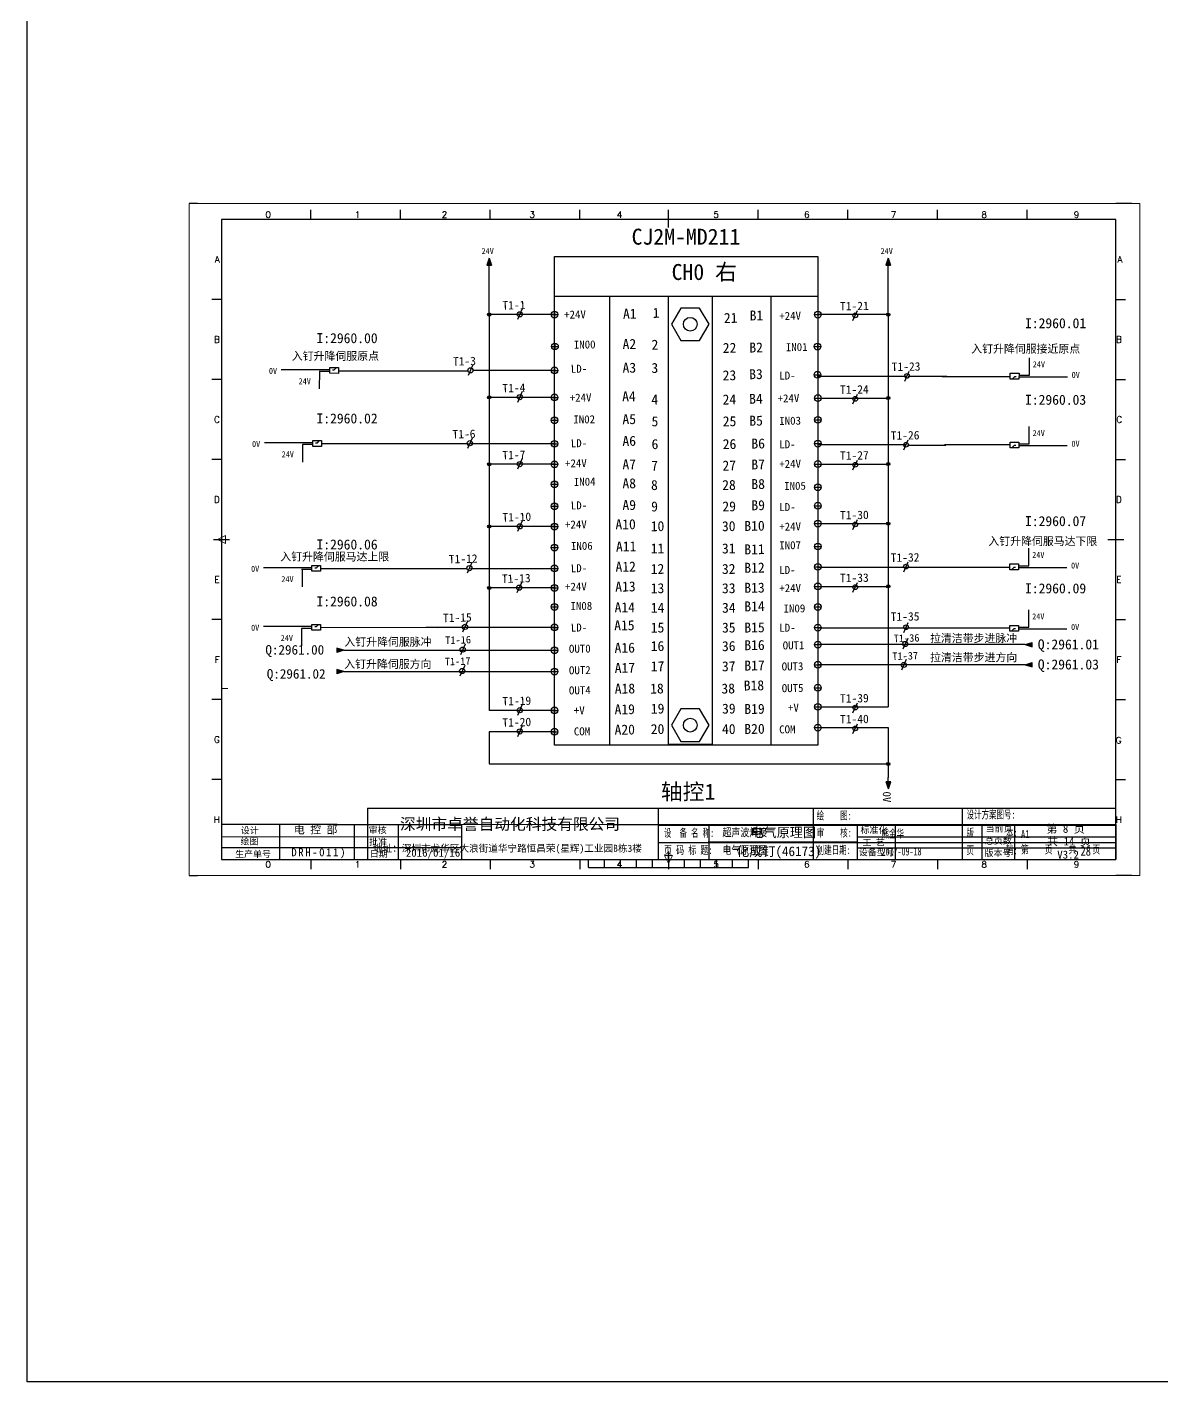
# Model space of a CAD drawing. Header units: millimetres. Extents: x 175 to 4940, y -2082 to 1907.
# Drawn here: x 2689 to 3398, y -78 to 768 of the extents above; entities that cross this region are included whole.
import ezdxf
from ezdxf.enums import TextEntityAlignment as Align
from ezdxf.lldxf.tags import DXFTag

# ---------------------------------------------------------------- set-up
doc = ezdxf.new("R2010")
doc.units = ezdxf.units.MM
doc.layers.add('AE_BOR', color=1, linetype='Continuous')
doc.layers.add('SYMS', color=7, linetype='Continuous')
doc.styles.add('1', font='', dxfattribs={"height": 3.5})
doc.styles.get("Standard").update_dxf_attribs({"font": ''})
doc.styles.add('Standard0.67', font='', dxfattribs={"width": 0.67})
doc.styles.add('Standard_0.8', font='', dxfattribs={"width": 0.8})
doc.styles.add('WD', font='romans.shx', dxfattribs={"width": 0.8, "bigfont": 'gbcbig.shx'})
doc.styles.add('宋', font='', dxfattribs={"width": 0.7})
doc.styles.add('工程字', font='')
doc.styles.get('1').set_extended_font_data('FangSong_GB2312')
doc.styles.get('Standard').set_extended_font_data('SimSun')
doc.styles.get('Standard0.67').set_extended_font_data('FangSong_GB2312')
doc.styles.get('Standard_0.8').set_extended_font_data('FangSong_GB2312')
doc.styles.get('宋').set_extended_font_data('SimSun')
doc.styles.get('工程字').set_extended_font_data('SimSun')
tags = doc.linetypes.add('ACAD_ISO02W100', pattern=[15, 12, -3]).pattern_tags.tags
tags[6:7] = [DXFTag(74, 4), DXFTag(75, 0), DXFTag(340, '0'), DXFTag(46, 1.0), DXFTag(50, 0.0), DXFTag(44, 0.0), DXFTag(45, 0.0)]
tags[4:5] = [DXFTag(74, 4), DXFTag(75, 0), DXFTag(340, '0'), DXFTag(46, 1.0), DXFTag(50, 0.0), DXFTag(44, 0.0), DXFTag(45, 0.0)]

# ---------------------------------------------------------------- blocks, each defined once
blk = doc.blocks.new('WDDOT')
blk.add_hatch(color=256).paths.add_polyline_path([(0.5, 0, 1), (-0.5, 0, 1)])
blk.add_circle((0, 0), 0.5)
blk = doc.blocks.new('gb_a2_a')
for p, q in [((584, 410), (25, 410)), ((25, 410), (25, 10)), ((584, 10), (584, 410)), ((297.93, 31.45), (386.43, 31.45)), ((386.43, 31.45), (524, 31.45)), ((524, 31.45), (584, 31.45)), ((297.93, 20.72), (386.43, 20.72)), ((386.43, 20.72), (524, 20.72)), ((524, 20.72), (584, 20.72)), ((25, 10), (584, 10))]:
    blk.add_line(p, q)
at = {"lineweight": 9, "ltscale": 0.1}
for p, q in [((25, 116.86), (29, 116.86)), ((263.82, 10), (263.82, 10)), ((263.82, 10), (263.82, 10))]:
    blk.add_line(p, q, dxfattribs=at)
at = {"color": 0, "ltscale": 2}
for p, q in [((116.3, 42.17), (584, 42.17)), ((297.93, 42.17), (297.93, 10)), ((395.06, 10), (395.06, 42.17)), ((488.22, 10), (488.22, 42.17)), ((524, 10), (584, 10))]:
    blk.add_line(p, q, dxfattribs=at)
at = {"color": 0}
blk.add_line((116.3, 42.17), (116.3, 10), dxfattribs=at)
at = {"layer": 'AE_BOR', "lineweight": 30}
for p, q in [((10, 420), (4.93, 420)), ((594, 420), (584, 420)), ((4.93, 0), (10, 0)), ((594, 0), (584, 0))]:
    blk.add_line(p, q, dxfattribs=at)
at = {"layer": 'AE_BOR', "color": 1, "lineweight": 15}
for p, q in [((4.93, 420), (598.93, 420)), ((4.93, 0), (4.93, 420)), ((598.93, 420), (598.93, 0)), ((22.5, 210), (27.5, 212.5)), ((27.5, 212.5), (27.5, 207.5)), ((27.5, 207.5), (22.5, 210)), ((304.5, 7.5), (302, 12.5)), ((302, 12.5), (307, 12.5)), ((307, 12.5), (304.5, 7.5)), ((598.93, 0), (4.93, 0))]:
    blk.add_line(p, q, dxfattribs=at)
at = {"layer": 'AE_BOR'}
for p, q in [((81, 410), (81, 416)), ((137, 410), (137, 416)), ((193, 410), (193, 416)), ((249, 410), (249, 416)), ((304.5, 410), (304.5, 416)), ((360.5, 410), (360.5, 416)), ((416.5, 410), (416.5, 416)), ((472.5, 410), (472.5, 416)), ((528.5, 410), (528.5, 416)), ((25, 360), (19, 360)), ((584, 360), (590, 360)), ((25, 310), (19, 310)), ((584, 310), (590, 310)), ((25, 260), (19, 260)), ((584, 260), (590, 260)), ((25, 160), (19, 160)), ((584, 160), (590, 160)), ((25, 110), (19, 110)), ((584, 110), (590, 110)), ((25, 60), (19, 60)), ((584, 60), (590, 60)), ((81, 10), (81, 4)), ((137, 10), (137, 4)), ((193, 10), (193, 4)), ((249, 10), (249, 4)), ((304.5, 10), (304.5, 4)), ((360.5, 10), (360.5, 4)), ((416.5, 10), (416.5, 4)), ((472.5, 10), (472.5, 4)), ((528.5, 10), (528.5, 4))]:
    blk.add_line(p, q, dxfattribs=at)
at = {"layer": 'AE_BOR', "color": 2, "lineweight": 30}
for p, q in [((304.5, 405), (304.5, 415)), ((20, 210), (30, 210)), ((579, 210), (589, 210)), ((254.5, 5), (254.5, 10)), ((264.5, 5), (264.5, 10)), ((274.5, 5), (274.5, 10)), ((284.5, 5), (284.5, 10)), ((294.5, 5), (294.5, 10)), ((304.5, 10), (304.5, 15)), ((304.5, 15), (304.5, 5)), ((304.5, 10), (304.5, 5)), ((314.5, 5), (314.5, 10)), ((324.5, 5), (324.5, 10)), ((334.5, 5), (334.5, 10)), ((344.5, 5), (344.5, 10)), ((354.5, 5), (354.5, 10)), ((254.5, 5), (354.5, 5))]:
    blk.add_line(p, q, dxfattribs=at)
at = {"attachment_point": 7}
for s, insert, char_height, width in [('{\\fSimSun|b0|i0|c134|p2;深圳市卓誉自动化科技有限公司}', (136.64, 27.82), 7.2, 161.3553), ('{\\fSimSun|b0|i0|c134|p2;地址：深圳市龙华区大浪街道华宁路恒昌荣(星辉)工业园B栋3楼}', (119.76, 13.67), 4.4, 175.4193)]:
    blk.add_mtext(s, dxfattribs=dict(at, insert=insert, char_height=char_height, width=width))
at = {"color": 0, "ltscale": 2, "attachment_point": 1}
for s, insert, char_height, width, style in [('{\\fSimSun|b0|i0|c134|p2;绘    图:}', (396.97, 40.01), 5, 24.0624, 'Standard0.67'), ('{\\fSimSun|b0|i0|c134|p2;设计方案图号:}', (490.63, 40.63), 5, 30.3288, 'Standard0.67'), ('{\\f@SimSun|b0|i0|c134|p2; }', (525.11, 39.75), 5, 67.8155, 'Standard_0.8'), ('{\\fSimSun|b0|i0|c134|p2;\\W0.66;设  备 名 称:}', (301.54, 29.18), 5, 30.2468, 'Standard0.67'), ('{\\fSimSun|b0|i0|c134|p2;超声波焊接}', (338.11, 29.51), 5, 67.8155, 'Standard_0.8'), ('{\\fSimSun|b0|i0|c134|p2;审    核:}', (396.97, 29.29), 5, 24.0624, 'Standard0.67'), ('{\\fSimSun|b0|i0|c134|p2;熊金华}', (437.52, 28.71), 5, 24.0624, 'Standard0.67'), ('{\\fSimSun|b0|i0|c134|p2;版        本:}', (490.63, 29.29), 5, 33.6996, 'Standard0.67'), ('{\\fSimSun|b0|i0|c134|p2;A1}', (524.63, 28.4), 5, 11.9435, 'Standard_0.8'), ('{\\fSimSun|b0|i0|c134|p2;\\W0.72;页 码 标 题:}', (301.54, 18.44), 5, 30.2468, 'Standard0.67'), ('{\\fSimSun|b0|i0|c134|p2;电气原理图}', (338.11, 18.41), 5, 67.8155, 'Standard_0.8'), ('{\\fSimSun|b0|i0|c134|p2;创建日期:}', (396.97, 18.47), 5, 24.0624, 'Standard0.67'), ('{\\fSimSun|b0|i0|c134|p2;2017-09-18}', (437.52, 17.59), 5, 24.0624, 'Standard0.67'), ('{\\fSimSun|b0|i0|c134|p2;页        码:}', (490.63, 18.31), 5, 31.4516, 'Standard0.67'), ('第    页    共    页', (524.62, 18.8), 5, 67.8155, '宋'), ('{\\fSimSun|b0|i0|c134|p2;28}', (561.87, 18.43), 6, 21.5851, 'Standard_0.8')]:
    blk.add_mtext(s, dxfattribs=dict(at, insert=insert, char_height=char_height, width=width, style=style))
at = {"layer": 'AE_BOR', "style": 'WD'}
for s, p in [('0', (54.27, 411)), ('1', (110.12, 411)), ('2', (164.42, 411)), ('3', (219.22, 411)), ('4', (273.82, 411)), ('5', (334.12, 411)), ('6', (390.81, 411)), ('7', (445.01, 411)), ('8', (501.67, 411)), ('9', (559.4, 411)), ('0', (54.27, 5)), ('1', (110.12, 5)), ('2', (164.42, 5)), ('3', (219.22, 5)), ('4', (273.82, 5)), ('5', (334.12, 5)), ('6', (390.81, 5)), ('7', (445.01, 5)), ('8', (501.67, 5)), ('9', (559.4, 5))]:
    blk.add_text(s, height=4, dxfattribs=at).set_placement(p, align=Align.CENTER)
for s, p in [('A', (24, 385)), ('A', (588.05, 385)), ('B', (24, 335)), ('B', (587.67, 335)), ('C', (24, 285)), ('C', (587.86, 285)), ('D', (24, 235)), ('D', (587.67, 235)), ('E', (24, 185)), ('E', (587.48, 185)), ('F', (24, 135)), ('F', (587.48, 135)), ('F', (587.48, 135)), ('G', (24, 85)), ('G', (587.48, 84.56)), ('H', (24, 35)), ('H', (587.67, 35))]:
    blk.add_text(s, height=4, dxfattribs=at).set_placement(p, align=Align.MIDDLE_RIGHT)

msp = doc.modelspace()

# ---------------------------------------------------------------- hatches: boundary and pattern name
for points in [[(2977.995, 624.005), (2979.41, 619.59), (2976.58, 619.59)], [(3227.331, 624.005), (3228.746, 619.59), (3225.917, 619.59)], [(3312.894, 382.423), (3317.309, 383.838), (3317.309, 381.008)], [(2887.193, 378.923), (2882.778, 377.508), (2882.778, 380.337)], [(2887.193, 365.584), (2882.778, 364.169), (2882.778, 366.999)], [(3312.894, 369.88), (3317.309, 371.295), (3317.309, 368.466)], [(3227.45, 292.399), (3226.035, 296.813), (3228.865, 296.813)]]:
    msp.add_hatch(color=256).paths.add_polyline_path(points)
h = msp.add_hatch(color=256)
edge = h.paths.add_edge_path()
edge.add_arc((2977.995, 588.688), 0.981, 0, 360)
h = msp.add_hatch(color=256)
edge = h.paths.add_edge_path()
edge.add_arc((3227.331, 588.673), 0.981, 0, 360)
h = msp.add_hatch(color=256)
edge = h.paths.add_edge_path()
edge.add_arc((2977.995, 536.937), 0.981, 0, 360)
h = msp.add_hatch(color=256)
edge = h.paths.add_edge_path()
edge.add_arc((3227.331, 536.496), 0.981, 0, 360)
h = msp.add_hatch(color=256)
edge = h.paths.add_edge_path()
edge.add_arc((2977.995, 495.108), 0.981, 0, 360)
h = msp.add_hatch(color=256)
edge = h.paths.add_edge_path()
edge.add_arc((3227.331, 495.302), 0.981, 0, 360)
h = msp.add_hatch(color=256)
edge = h.paths.add_edge_path()
edge.add_arc((2977.995, 456.233), 0.981, 0, 360)
h = msp.add_hatch(color=256)
edge = h.paths.add_edge_path()
edge.add_arc((3227.331, 458.066), 0.981, 0, 360)
h = msp.add_hatch(color=256)
edge = h.paths.add_edge_path()
edge.add_arc((2977.995, 417.888), 0.981, 0, 360)
h = msp.add_hatch(color=256)
edge = h.paths.add_edge_path()
edge.add_arc((3227.331, 418.822), 0.981, 0, 360)
h = msp.add_hatch(color=256)
edge = h.paths.add_edge_path()
edge.add_arc((3227.331, 307.894), 0.981, 0, 360)

# ---------------------------------------------------------------- linework, layer by layer
for p, q in [((2977.995, 624.005), (2976.58, 619.59)), ((2976.58, 619.59), (2979.41, 619.59)), ((2977.995, 624.005), (2979.41, 619.59)), ((2977.995, 588.673), (2977.995, 619.59)), ((3227.331, 624.005), (3225.917, 619.59)), ((3225.917, 619.59), (3228.746, 619.59)), ((3227.331, 624.005), (3228.746, 619.59)), ((3227.331, 588.673), (3227.331, 619.59)), ((3018.769, 600.16), (3183.318, 600.16)), ((3019.32, 588.673), (2977.995, 588.673)), ((2977.995, 588.673), (2977.995, 536.937)), ((2998.657, 592.322), (2995.644, 585.577)), ((3227.331, 588.673), (3183.318, 588.659)), ((3205.282, 585.02), (3208.116, 591.152)), ((3227.331, 588.673), (3227.331, 536.496)), ((2878.332, 554.167), (2848.059, 554.167)), ((2878.326, 551.979), (2878.336, 555.6)), ((2883.752, 551.964), (2878.326, 551.979)), ((2878.336, 555.6), (2883.761, 555.585)), ((2883.761, 555.585), (2883.752, 551.964)), ((2883.756, 553.616), (2940.485, 553.616)), ((2939.028, 553.582), (2964.952, 553.582)), ((2967.763, 557.323), (2964.75, 550.579)), ((3019.424, 553.675), (2967.763, 553.675)), ((3237.619, 547.145), (3240.453, 553.277)), ((3303.611, 548.378), (3303.621, 551.999)), ((3303.621, 551.999), (3309.047, 551.985)), ((3309.047, 551.985), (3309.037, 548.364)), ((3183.13, 550.269), (3239.063, 550.269)), ((3239.851, 550.17), (3263.938, 550.17)), ((3261.069, 550.038), (3303.611, 550.038)), ((3309.037, 548.364), (3303.611, 548.378)), ((3309.041, 549.797), (3339.314, 549.797)), ((3019.044, 536.937), (2977.995, 536.937)), ((2977.995, 536.937), (2977.995, 341.31)), ((2998.657, 540.586), (2995.644, 533.842)), ((3183.318, 536.496), (3227.331, 536.496)), ((3205.282, 532.85), (3208.116, 538.982)), ((3227.331, 536.496), (3227.331, 343.551)), ((2867.778, 508.489), (2837.505, 508.489)), ((2867.772, 506.301), (2867.781, 509.922)), ((2867.781, 509.922), (2873.207, 509.908)), ((2873.207, 509.908), (2873.197, 506.287)), ((2938.714, 508.045), (2964.95, 508.045)), ((2967.449, 511.786), (2964.436, 505.042)), ((3237.003, 504.195), (3239.837, 510.327)), ((3303.481, 505.391), (3303.49, 509.012)), ((3303.49, 509.012), (3308.916, 508.998)), ((3308.916, 508.998), (3308.906, 505.376)), ((2873.197, 506.287), (2867.772, 506.301)), ((3019.044, 507.881), (2966.55, 507.881)), ((3183.318, 507.523), (3238.541, 507.523)), ((3239.294, 507.171), (3263.322, 507.171)), ((3303.486, 507.201), (3262.527, 507.262)), ((3308.906, 505.376), (3303.481, 505.391)), ((3308.91, 506.814), (3339.183, 506.814)), ((2977.995, 495.108), (2977.995, 495.108)), ((2998.657, 498.757), (2995.644, 492.013)), ((3205.282, 491.657), (3208.116, 497.789)), ((3227.331, 495.302), (3227.331, 495.302)), ((2998.657, 459.881), (2995.644, 453.137)), ((3205.282, 454.42), (3208.116, 460.552)), ((3227.331, 458.066), (3227.331, 458.066)), ((2977.995, 456.233), (2977.995, 456.233)), ((2867.176, 428.29), (2867.185, 431.912)), ((2867.185, 431.912), (2872.611, 431.897)), ((2872.611, 431.897), (2872.601, 428.276)), ((2967.174, 433.748), (2964.161, 427.004)), ((3237.003, 428.014), (3239.837, 434.146)), ((3303.244, 429.275), (3303.254, 432.896)), ((3303.254, 432.896), (3308.68, 432.882)), ((3308.68, 432.882), (3308.67, 429.261)), ((2867.181, 430.479), (2836.909, 430.479)), ((2872.601, 428.276), (2867.176, 428.29)), ((2872.606, 430.086), (2942.696, 430.019)), ((2938.438, 430.007), (2964.311, 430.007)), ((3018.769, 429.843), (2966.274, 429.843)), ((3183.318, 430.943), (3263.332, 430.943)), ((3308.67, 429.261), (3303.244, 429.275)), ((3308.674, 430.698), (3338.947, 430.698)), ((2977.995, 417.888), (2977.995, 417.888)), ((2998.309, 421.537), (2995.296, 414.793)), ((3205.282, 415.176), (3208.116, 421.308)), ((3227.331, 418.822), (3227.331, 418.822)), ((2867.181, 393.681), (2836.909, 393.681)), ((2867.176, 391.493), (2867.185, 395.114)), ((2872.601, 391.478), (2867.176, 391.493)), ((2867.185, 395.114), (2872.611, 395.1)), ((2872.611, 395.1), (2872.601, 391.478)), ((2872.606, 393.289), (2945.486, 393.222)), ((2938.438, 393.271), (2964.505, 393.271)), ((2964.401, 397.013), (2961.388, 390.269)), ((3018.769, 393.108), (2964.009, 393.108)), ((3183.318, 392.969), (3263.332, 392.969)), ((3237.003, 390.117), (3239.837, 396.249)), ((3303.244, 390.837), (3303.254, 394.458)), ((3308.67, 390.822), (3303.244, 390.837)), ((3303.254, 394.458), (3308.68, 394.443)), ((3308.68, 394.443), (3308.67, 390.822)), ((3308.674, 392.26), (3338.947, 392.26)), ((2962.954, 382.827), (2959.941, 376.083)), ((3312.894, 382.423), (3183.318, 382.423)), ((3239.487, 386.328), (3236.474, 379.584)), ((3312.894, 382.423), (3317.309, 383.838)), ((3312.894, 382.423), (3317.309, 381.008)), ((3317.309, 381.008), (3317.309, 383.838)), ((2887.193, 378.923), (2882.778, 380.337)), ((2882.778, 380.337), (2882.778, 377.508)), ((2887.193, 378.923), (2882.778, 377.508)), ((2887.193, 378.923), (3018.769, 378.923)), ((3238.62, 373.242), (3235.607, 366.498)), ((2887.193, 365.584), (2882.778, 366.999)), ((2882.778, 366.999), (2882.778, 364.169)), ((2887.193, 365.584), (2882.778, 364.169)), ((2887.193, 365.584), (3018.769, 365.584)), ((2962.665, 369.489), (2959.652, 362.745)), ((3312.894, 369.88), (3183.318, 369.88)), ((3312.894, 369.88), (3317.309, 371.295)), ((3312.894, 369.88), (3317.309, 368.466)), ((3317.309, 368.466), (3317.309, 371.295)), ((3018.769, 341.31), (2977.995, 341.31)), ((2998.657, 344.959), (2995.644, 338.215)), ((3183.346, 343.551), (3227.331, 343.551)), ((3205.296, 339.906), (3208.13, 346.038)), ((2998.657, 331.664), (2995.644, 324.919)), ((3183.318, 330.559), (3227.331, 330.559)), ((3205.296, 326.914), (3208.13, 333.046)), ((3227.331, 330.559), (3227.331, 299.358)), ((3018.769, 328.015), (2977.995, 328.015)), ((2977.995, 328.015), (2977.995, 307.894)), ((3227.331, 307.894), (3227.331, 307.894)), ((3227.45, 292.399), (3226.035, 296.813)), ((3228.865, 296.813), (3226.035, 296.813)), ((3227.331, 296.813), (3227.331, 299.358)), ((3227.45, 292.399), (3228.865, 296.813)), ((2883.047, 270.125), (2810.616, 270.125)), ((2810.616, 270.125), (2810.616, 248.128)), ((2846.89, 270.125), (2846.89, 248.128)), ((2883.047, 270.125), (2960.658, 270.125)), ((2893.652, 270.125), (2893.652, 248.128)), ((2921.098, 270.125), (2921.098, 248.125)), ((2960.658, 270.125), (2960.658, 248.128)), ((3052.149, 270.125), (3172.049, 270.125)), ((3115.215, 270.125), (3115.215, 248.128)), ((3172.049, 270.125), (3309.621, 270.125)), ((3207.844, 270.125), (3207.844, 248.128)), ((3309.621, 270.125), (3369.616, 270.125)), ((3172.049, 259.125), (3207.813, 259.125)), ((2810.616, 248.128), (3369.616, 248.128))]:
    msp.add_line(p, q)
at = {"lineweight": -3}
for p, q in [((3053.124, 600.16), (3053.124, 319.588)), ((3154.062, 600.16), (3154.062, 319.588)), ((3016.649, 588.673), (3020.889, 588.673)), ((3018.769, 590.793), (3018.769, 586.553)), ((3181.198, 588.659), (3185.438, 588.659)), ((3183.318, 590.779), (3183.318, 586.539)), ((3016.924, 568.715), (3021.164, 568.715)), ((3019.044, 570.835), (3019.044, 566.595)), ((3181.01, 568.651), (3185.25, 568.651)), ((3183.13, 570.771), (3183.13, 566.531)), ((3016.649, 553.83), (3020.889, 553.83)), ((3018.769, 555.95), (3018.769, 551.71)), ((3181.01, 551.095), (3185.25, 551.095)), ((3183.13, 553.215), (3183.13, 548.975)), ((3016.649, 536.937), (3020.889, 536.937)), ((3018.769, 539.057), (3018.769, 534.817)), ((3181.198, 536.496), (3185.438, 536.496)), ((3183.318, 538.616), (3183.318, 534.375)), ((3183.318, 525.053), (3183.318, 520.813)), ((3016.649, 522.651), (3020.889, 522.651)), ((3018.769, 524.771), (3018.769, 520.531)), ((3181.198, 522.933), (3185.438, 522.933)), ((2873.197, 508.047), (2942.697, 508.047)), ((3018.769, 510.04), (3018.769, 505.8)), ((3181.198, 508.027), (3185.438, 508.027)), ((3183.318, 510.147), (3183.318, 505.907)), ((3016.649, 507.92), (3020.889, 507.92)), ((3018.769, 495.108), (2977.995, 495.108)), ((3016.649, 495.108), (3020.889, 495.108)), ((3018.769, 497.228), (3018.769, 492.988)), ((3181.198, 495.302), (3185.438, 495.302)), ((3183.318, 497.422), (3183.318, 493.182)), ((3183.318, 495.302), (3227.331, 495.302)), ((3016.649, 482.672), (3020.889, 482.672)), ((3018.769, 484.792), (3018.769, 480.552)), ((3183.318, 482.916), (3183.318, 478.676)), ((3181.198, 480.796), (3185.438, 480.796)), ((3016.649, 468.917), (3020.889, 468.917)), ((3018.769, 471.037), (3018.769, 466.797)), ((3181.198, 469.264), (3185.438, 469.264)), ((3183.318, 471.384), (3183.318, 467.144)), ((3018.769, 458.353), (3018.769, 454.113)), ((3181.198, 458.066), (3185.438, 458.066)), ((3183.318, 460.186), (3183.318, 455.945)), ((3183.318, 458.066), (3227.331, 458.066)), ((3018.769, 456.233), (2977.995, 456.233)), ((3016.649, 456.233), (3020.889, 456.233)), ((3016.649, 443.043), (3020.889, 443.043)), ((3018.769, 445.163), (3018.769, 440.923)), ((3181.198, 443.763), (3185.438, 443.763)), ((3183.318, 445.883), (3183.318, 441.643)), ((3018.769, 432.162), (3018.769, 427.922)), ((3183.318, 433.158), (3183.318, 428.918)), ((3016.649, 430.042), (3020.889, 430.042)), ((3181.198, 431.038), (3185.438, 431.038)), ((3018.769, 417.888), (2977.995, 417.888)), ((3016.649, 417.888), (3020.889, 417.888)), ((3018.769, 420.008), (3018.769, 415.768)), ((3181.198, 418.822), (3185.438, 418.822)), ((3183.318, 420.942), (3183.318, 416.702)), ((3183.318, 418.822), (3227.331, 418.822)), ((3018.769, 408.138), (3018.769, 403.898)), ((3183.318, 408.149), (3183.318, 403.908)), ((3016.649, 406.018), (3020.889, 406.018)), ((3181.198, 406.029), (3185.438, 406.029)), ((3016.649, 393.205), (3020.889, 393.205)), ((3018.769, 395.325), (3018.769, 391.085)), ((3181.198, 393.049), (3185.438, 393.049)), ((3183.318, 395.169), (3183.318, 390.929)), ((3018.769, 381.043), (3018.769, 376.802)), ((3181.198, 382.423), (3185.438, 382.423)), ((3183.318, 384.543), (3183.318, 380.303)), ((3016.649, 378.923), (3020.889, 378.923)), ((3016.649, 365.584), (3020.889, 365.584)), ((3018.769, 367.704), (3018.769, 363.464)), ((3181.198, 369.88), (3185.438, 369.88)), ((3183.318, 372.001), (3183.318, 367.76)), ((3183.318, 357.657), (3183.318, 353.417)), ((3181.198, 355.537), (3185.438, 355.537)), ((3016.649, 341.31), (3020.889, 341.31)), ((3018.769, 343.43), (3018.769, 339.19)), ((3181.226, 343.551), (3185.466, 343.551)), ((3183.346, 345.671), (3183.346, 341.431)), ((3181.226, 330.559), (3185.466, 330.559)), ((3183.346, 332.679), (3183.346, 328.439)), ((3016.649, 328.015), (3020.889, 328.015)), ((3018.769, 330.135), (3018.769, 325.895)), ((2977.995, 307.894), (3227.331, 307.894))]:
    msp.add_line(p, q, dxfattribs=at)
at = {"linetype": 'ACAD_ISO02W100'}
for p, q in [((3315.562, 550.868), (3315.591, 561.731)), ((2878.329, 553.078), (2871.811, 553.095)), ((2871.856, 553.095), (2871.827, 542.233)), ((2880.091, 554.162), (2881.139, 554.159)), ((2881.139, 554.159), (2882.378, 555.438)), ((3309.044, 550.886), (3315.562, 550.868)), ((3306.234, 549.804), (3304.995, 548.526)), ((3307.282, 549.801), (3306.234, 549.804)), ((3315.431, 507.881), (3315.46, 518.743)), ((2869.537, 508.485), (2870.584, 508.482)), ((2870.584, 508.482), (2871.823, 509.76)), ((2861.257, 507.418), (2861.228, 496.555)), ((2867.775, 507.4), (2861.257, 507.418)), ((3306.103, 506.817), (3304.864, 505.538)), ((3307.151, 506.814), (3306.103, 506.817)), ((3308.913, 507.898), (3315.431, 507.881)), ((3315.195, 431.765), (3315.224, 442.628)), ((3308.677, 431.783), (3315.195, 431.765)), ((2867.179, 429.389), (2860.661, 429.407)), ((2861.048, 429.406), (2861.019, 418.543)), ((2868.94, 430.474), (2869.988, 430.471)), ((2869.988, 430.471), (2871.227, 431.749)), ((3305.867, 430.701), (3304.628, 429.423)), ((3306.915, 430.698), (3305.867, 430.701)), ((3315.195, 393.327), (3315.224, 404.189)), ((2860.661, 392.61), (2860.632, 381.747)), ((2867.179, 392.592), (2860.661, 392.61)), ((2868.94, 393.677), (2869.988, 393.674)), ((2869.988, 393.674), (2871.227, 394.952)), ((3305.867, 392.263), (3304.628, 390.984)), ((3306.915, 392.26), (3305.867, 392.263)), ((3308.677, 393.344), (3315.195, 393.327))]:
    msp.add_line(p, q, dxfattribs=at)
at = {"lineweight": -3, "ltscale": 0.5}
for p, q in [((3260.939, 430.939), (3303.216, 430.939)), ((3262.336, 392.951), (3303.229, 392.951))]:
    msp.add_line(p, q, dxfattribs=at)
at = {"color": 0, "ltscale": 2}
for p, q in [((2810.616, 262.441), (2960.658, 262.501)), ((3231.732, 270.125), (3231.732, 248.128)), ((3306.314, 270.125), (3306.314, 248.128)), ((2810.616, 255.744), (2960.658, 255.744)), ((3207.813, 255.405), (3369.616, 255.405)), ((3207.926, 262.37), (3369.616, 262.433))]:
    msp.add_line(p, q, dxfattribs=at)
at = {"lineweight": 9, "ltscale": 0.1}
for p, q in [((2960.658, 270.125), (3052.149, 270.125)), ((3114.847, 259.125), (3172.049, 259.125))]:
    msp.add_line(p, q, dxfattribs=at)
at = {"color": 0}
for p, q in [((3285.899, 270.125), (3285.899, 248.128)), ((3369.616, 270.125), (3369.616, 248.128))]:
    msp.add_line(p, q, dxfattribs=at)
for points in [[(2689.212, 1907.276), (4939.856, 1907.276), (4939.856, -78.254), (2689.212, -78.254)], [(3018.769, 624.928), (3183.318, 624.928), (3183.318, 319.588), (3018.769, 319.588)], [(3089.93, 600.16), (3117.328, 600.16), (3117.328, 319.981), (3089.93, 319.981)], [(3097.757, 592.764), (3091.894, 582.609), (3097.757, 572.453), (3109.483, 572.453), (3115.346, 582.609), (3109.483, 592.764)], [(3097.757, 342.285), (3091.894, 332.13), (3097.757, 321.975), (3109.483, 321.975), (3115.346, 332.13), (3109.483, 342.285)]]:
    msp.add_lwpolyline(points, close=True)
for centre, radius in [((2977.995, 588.688), 0.981), ((3103.62, 582.609), 4.285), ((3227.331, 588.673), 0.981), ((2977.995, 536.937), 0.981), ((3227.331, 536.496), 0.981), ((2977.995, 495.108), 0.981), ((3227.331, 495.302), 0.981), ((2977.995, 456.233), 0.981), ((3227.331, 458.066), 0.981), ((2977.995, 417.888), 0.981), ((3227.331, 418.822), 0.981), ((3103.62, 332.13), 4.285), ((3227.331, 307.894), 0.981)]:
    msp.add_circle(centre, radius)
at = {"color": 6}
for centre, radius in [((2997.123, 588.825), 1.614), ((3206.725, 588.2), 1.476), ((2966.229, 553.827), 1.614), ((3239.063, 550.325), 1.476), ((2997.123, 537.089), 1.614), ((3206.725, 536.03), 1.476), ((2965.915, 508.289), 1.614), ((3238.446, 507.375), 1.476), ((2997.123, 495.26), 1.614), ((3206.725, 494.836), 1.476), ((2997.123, 456.385), 1.614), ((3206.725, 457.6), 1.476), ((2965.64, 430.251), 1.614), ((3238.446, 431.194), 1.476), ((2996.775, 418.04), 1.614), ((3206.725, 418.356), 1.476), ((2962.867, 393.516), 1.614), ((3238.446, 393.297), 1.476), ((3237.953, 382.831), 1.614), ((2961.42, 379.331), 1.614), ((2961.131, 365.992), 1.614), ((3237.086, 369.745), 1.614), ((2997.123, 341.462), 1.614), ((3206.739, 343.085), 1.476), ((3206.739, 330.093), 1.476), ((2997.123, 328.167), 1.614)]:
    msp.add_circle(centre, radius, dxfattribs=at)
at = {"lineweight": -3}
for centre in [(3018.769, 588.673), (3183.318, 588.659), (3019.044, 568.715), (3183.13, 568.651), (3018.769, 553.83), (3183.13, 551.095), (3018.769, 536.937), (3183.318, 536.496), (3183.318, 522.933), (3018.769, 522.651), (3018.769, 507.92), (3183.318, 508.027), (3018.769, 495.108), (3183.318, 495.302), (3018.769, 482.672), (3183.318, 480.796), (3018.769, 468.917), (3183.318, 469.264), (3018.769, 456.233), (3183.318, 458.066), (3018.769, 443.043), (3183.318, 443.763), (3018.769, 430.042), (3183.318, 431.038), (3018.769, 417.888), (3183.318, 418.822), (3018.769, 406.018), (3183.318, 406.029), (3018.769, 393.205), (3183.318, 393.049), (3018.769, 378.923), (3183.318, 382.423), (3018.769, 365.584), (3183.318, 369.88), (3183.318, 355.537), (3018.769, 341.31), (3183.346, 343.551), (3183.346, 330.559), (3018.769, 328.015)]:
    msp.add_circle(centre, 2.12, dxfattribs=at)

# ---------------------------------------------------------------- block references
msp.add_blockref('gb_a2_a', (2785.616, 238.128))
at = {"layer": 'SYMS', "color": 0, "lineweight": -3, "xscale": 1.247999999999593, "yscale": 1.247999999999593, "zscale": 1.247999999999593}
msp.add_blockref('WDDOT', (2977.995, 588.688), dxfattribs=at)
at = {"layer": 'SYMS', "lineweight": -3, "xscale": 1.247999999999593, "yscale": 1.247999999999593, "zscale": 1.247999999999593}
msp.add_blockref('WDDOT', (2977.995, 588.688), dxfattribs=at)

# ---------------------------------------------------------------- texts
at = {"attachment_point": 1}
for s, insert, char_height, width in [('{\\fFangSong|b0|i0|c134|p49;CJ2M-MD211}', (3066.959, 642.351), 9.984, 116.53782), ('24V', (2973.21, 630.264), 3.744, 11.31929), ('24V', (3222.547, 630.264), 3.744, 11.31929), ('{\\fFangSong|b0|i0|c134|p49;CH0 右}', (3091.967, 620.278), 9.984, 116.53782), ('I:2960.01', (3312.807, 586.415), 6.24, 35.33273), ('I:2960.00', (2870.063, 577.081), 6.24, 35.33273), ('入钉升降伺服接近原点', (3279.196, 569.808), 4.992, 70.91089), ('入钉升降伺服原点', (2854.626, 565.276), 4.992, 84.6806), ('24V', (3317.65, 559.471), 3.744, 13.63558), ('0V', (2840.329, 555.374), 3.744, 13.63558), ('0V', (3341.943, 552.85), 3.744, 13.63558), ('24V', (2858.891, 548.923), 3.744, 13.63558), ('I:2960.03', (3312.807, 538.576), 6.24, 35.33273), ('I:2960.02', (2870.063, 526.908), 6.24, 35.33273), ('24V', (3317.52, 516.483), 3.744, 13.63558), ('0V', (2829.775, 509.696), 3.744, 13.63558), ('0V', (3341.812, 509.862), 3.744, 13.63558), ('24V', (2848.292, 503.246), 3.744, 13.63558), ('I:2960.07', (3312.807, 462.734), 6.24, 35.33273), ('入钉升降伺服马达下限', (3289.889, 449.586), 4.992, 74.2947), ('入钉升降伺服马达上限', (2847.434, 439.923), 4.992, 72.73335), ('I:2960.06', (2870.063, 448.148), 6.24, 35.33273), ('24V', (3317.284, 440.368), 3.744, 13.63558), ('0V', (3341.576, 433.747), 3.744, 13.63558), ('0V', (2829.178, 431.685), 3.744, 13.63558), ('24V', (2848.083, 425.234), 3.744, 13.63558), ('I:2960.09', (3312.807, 420.728), 6.24, 35.33273), ('I:2960.08', (2870.063, 412.561), 6.24, 35.33273), ('24V', (3317.284, 401.929), 3.744, 13.63558), ('0V', (2829.178, 394.888), 3.744, 13.63558), ('拉清洁带步进脉冲', (3253.438, 388.93), 4.992, 59.9009), ('0V', (3341.576, 395.308), 3.744, 13.63558), ('Q:2961.00', (2838.13, 382.214), 6, 35.33273), ('24V', (2847.696, 388.437), 3.744, 13.63558), ('入钉升降伺服脉冲', (2887.465, 386.655), 4.992, 73.68739), ('Q:2961.01', (3320.807, 385.724), 6.24, 35.33273), ('入钉升降伺服方向', (2887.4, 372.801), 4.992, 55.37248), ('拉清洁带步进方向', (3253.462, 376.971), 4.992, 55.37248), ('Q:2961.03', (3320.807, 373.182), 6.24, 35.33273), ('Q:2961.02', (2838.99, 367.182), 6, 35.33273), ('{\\fFangSong|b0|i0|c134|p49;轴控1}', (3085.247, 295.565), 9.984, 116.53782), ('第 8 页', (3326.234, 269.851), 5, 38.16351), ('共 14 页', (3326.643, 262.015), 5, 40.49244), ('{\\fNSimSun|b0|i0|c134|p49;\\T1.28;DRH-011)}', (2854.289, 255.187), 5, 54.87178), ('V3.2', (3332.932, 253.726), 5, 40.49244)]:
    msp.add_mtext(s, dxfattribs=dict(at, insert=insert, char_height=char_height, width=width))
at = {"width": 11.6757, "attachment_point": 1, "rotation": 0.912113, "style": '1'}
for s, insert, char_height in [('{\\fSimSun|b0|i0|c134|p2;1}', (3080.07, 592.855), 6.24), ('+24V', (3024.758, 591.106), 4.992), ('{\\fSimSun|b0|i0|c134|p2;A1}', (3061.529, 592.256), 6.24), ('{\\fSimSun|b0|i0|c134|p2;21}', (3124.567, 589.659), 6.24), ('{\\fFangSong|b0|i0|c134|p49;B1}', (3140.675, 591.205), 6.24), ('+24V', (3159.191, 590.296), 4.992), ('IN00', (3030.812, 572.351), 4.992), ('{\\fSimSun|b0|i0|c134|p2;A2}', (3061.267, 573.351), 6.24), ('{\\fSimSun|b0|i0|c134|p2;2}', (3079.391, 572.964), 6.24), ('{\\fSimSun|b0|i0|c134|p2;22}', (3123.888, 570.966), 6.24), ('{\\fSimSun|b0|i0|c134|p2;B2}', (3140.487, 571.197), 6.24), ('IN01', (3163.306, 570.761), 4.992), ('{\\fFangSong|b0|i0|c134|p49;A3}', (3061.245, 558.54), 6.24), ('{\\fSimSun|b0|i0|c134|p2;3}', (3079.29, 558.425), 6.24), ('{\\fSimSun|b0|i0|c134|p2;23}', (3123.787, 553.811), 6.24), ('{\\fFangSong|b0|i0|c134|p49;B3}', (3140.386, 554.527), 6.24), ('+24V', (3028.253, 539.169), 4.992), ('{\\fFangSong|b0|i0|c134|p49;A4}', (3060.994, 540.68), 6.24), ('{\\fSimSun|b0|i0|c134|p2;4}', (3079.276, 538.678), 6.24), ('{\\fSimSun|b0|i0|c134|p2;24}', (3123.773, 538.678), 6.24), ('{\\fSimSun|b0|i0|c134|p2;B4}', (3140.372, 539.128), 6.24), ('+24V', (3158.139, 538.758), 4.992), ('IN02', (3030.514, 525.6), 4.992), ('{\\fFangSong|b0|i0|c134|p49;A5}', (3061.172, 526.394), 6.24), ('{\\fSimSun|b0|i0|c134|p2;5}', (3079.365, 525.089), 6.24), ('{\\fSimSun|b0|i0|c134|p2;25}', (3123.861, 525.089), 6.24), ('{\\fSimSun|b0|i0|c134|p2;B5}', (3140.46, 525.479), 6.24), ('IN03', (3159.191, 524.726), 4.992), ('{\\fFangSong|b0|i0|c134|p49;A6}', (3061.172, 512.805), 6.24), ('{\\fSimSun|b0|i0|c134|p2;6}', (3079.365, 510.837), 6.24), ('{\\fSimSun|b0|i0|c134|p2;26}', (3123.861, 510.837), 6.24), ('{\\fSimSun|b0|i0|c134|p2;B6}', (3141.749, 511.149), 6.24), ('+24V', (3025.308, 498.158), 4.992), ('{\\fFangSong|b0|i0|c134|p49;A7}', (3061.172, 498.149), 6.24), ('{\\fSimSun|b0|i0|c134|p2;7}', (3079.197, 497.402), 6.24), ('{\\fSimSun|b0|i0|c134|p2;27}', (3123.694, 497.402), 6.24), ('{\\fSimSun|b0|i0|c134|p2;B7}', (3141.749, 498.098), 6.24), ('+24V', (3159.191, 497.788), 4.992), ('IN04', (3030.812, 486.623), 4.992), ('{\\fFangSong|b0|i0|c134|p49;A8}', (3061.172, 486.273), 6.24), ('{\\fSimSun|b0|i0|c134|p2;8}', (3079.037, 485.267), 6.24), ('{\\fSimSun|b0|i0|c134|p2;28}', (3123.534, 485.267), 6.24), ('{\\fSimSun|b0|i0|c134|p2;B8}', (3141.749, 485.848), 6.24), ('IN05', (3162.253, 484.041), 4.992), ('{\\fFangSong|b0|i0|c134|p49;A9}', (3061.172, 472.743), 6.24), ('{\\fSimSun|b0|i0|c134|p2;9}', (3079.135, 471.873), 6.24), ('{\\fSimSun|b0|i0|c134|p2;29}', (3123.632, 471.873), 6.24), ('{\\fSimSun|b0|i0|c134|p2;B9}', (3141.749, 472.619), 6.24), ('+24V', (3025.308, 459.921), 4.992), ('{\\fFangSong|b0|i0|c134|p49;A10}', (3056.796, 460.655), 6.24), ('{\\fSimSun|b0|i0|c134|p2;10}', (3078.863, 459.528), 6.24), ('{\\fSimSun|b0|i0|c134|p2;30}', (3123.36, 459.528), 6.24), ('{\\fSimSun|b0|i0|c134|p2;B10}', (3137.351, 459.709), 6.24), ('+24V', (3159.191, 458.602), 4.992), ('IN06', (3029.024, 446.547), 4.992), ('{\\fFangSong|b0|i0|c134|p49;A11}', (3057.148, 446.819), 6.24), ('{\\fSimSun|b0|i0|c134|p2;11}', (3078.863, 445.623), 6.24), ('{\\fSimSun|b0|i0|c134|p2;31}', (3123.36, 445.623), 6.24), ('{\\fSimSun|b0|i0|c134|p2;B11}', (3137.351, 445.051), 6.24), ('IN07', (3159.191, 446.939), 4.992), ('{\\fFangSong|b0|i0|c134|p49;A12}', (3056.846, 434.191), 6.24), ('{\\fSimSun|b0|i0|c134|p2;12}', (3078.863, 432.808), 6.24), ('{\\fSimSun|b0|i0|c134|p2;32}', (3123.36, 432.808), 6.24), ('{\\fSimSun|b0|i0|c134|p2;B12}', (3137.351, 433.557), 6.24), ('+24V', (3025.308, 421.091), 4.992), ('{\\fFangSong|b0|i0|c134|p49;A13}', (3056.672, 421.776), 6.24), ('{\\fSimSun|b0|i0|c134|p2;13}', (3078.863, 420.748), 6.24), ('{\\fSimSun|b0|i0|c134|p2;33}', (3123.36, 420.748), 6.24), ('{\\fSimSun|b0|i0|c134|p2;B13}', (3137.351, 421.047), 6.24), ('+24V', (3159.191, 420.166), 4.992), ('IN08', (3028.726, 409), 4.992), ('{\\fFangSong|b0|i0|c134|p49;A14}', (3056.254, 408.762), 6.24), ('{\\fSimSun|b0|i0|c134|p2;14}', (3078.917, 408.576), 6.24), ('{\\fSimSun|b0|i0|c134|p2;34}', (3123.414, 408.576), 6.24), ('{\\fSimSun|b0|i0|c134|p2;B14}', (3137.351, 409.42), 6.24), ('IN09', (3161.87, 407.45), 4.992), ('{\\fFangSong|b0|i0|c134|p49;A15}', (3056.033, 397.531), 6.24), ('{\\fSimSun|b0|i0|c134|p2;15}', (3078.889, 396.174), 6.24), ('{\\fSimSun|b0|i0|c134|p2;35}', (3123.386, 396.174), 6.24), ('{\\fSimSun|b0|i0|c134|p2;B15}', (3137.351, 396.208), 6.24), ('OUT0', (3027.772, 382.297), 4.992), ('{\\fFangSong|b0|i0|c134|p49;A16}', (3056.254, 383.531), 6.24), ('{\\fSimSun|b0|i0|c134|p2;16}', (3078.863, 384.59), 6.24), ('{\\fSimSun|b0|i0|c134|p2;36}', (3123.36, 384.59), 6.24), ('{\\fSimSun|b0|i0|c134|p2;B16}', (3137.351, 385.181), 6.24), ('OUT1', (3161.341, 384.397), 4.992), ('OUT2', (3027.772, 368.866), 4.992), ('{\\fFangSong|b0|i0|c134|p49;A17}', (3056.338, 370.984), 6.24), ('{\\fSimSun|b0|i0|c134|p2;17}', (3078.863, 371.985), 6.24), ('{\\fSimSun|b0|i0|c134|p2;37}', (3123.36, 371.985), 6.24), ('{\\fSimSun|b0|i0|c134|p2;B17}', (3137.351, 372.428), 6.24), ('OUT3', (3160.704, 371.257), 4.992), ('OUT4', (3027.772, 356.298), 4.992), ('{\\fFangSong|b0|i0|c134|p49;A18}', (3056.363, 358.034), 6.24), ('{\\fSimSun|b0|i0|c134|p2;18}', (3078.513, 358.089), 6.24), ('{\\fSimSun|b0|i0|c134|p2;38}', (3123.01, 358.089), 6.24), ('{\\fSimSun|b0|i0|c134|p2;B18}', (3137.001, 359.995), 6.24), ('OUT5', (3160.737, 357.701), 4.992), ('+V', (3030.832, 343.75), 4.992), ('{\\fFangSong|b0|i0|c134|p49;A19}', (3056.254, 345.069), 6.24), ('{\\fSimSun|b0|i0|c134|p2;19}', (3078.917, 345.541), 6.24), ('{\\fSimSun|b0|i0|c134|p2;39}', (3123.414, 345.541), 6.24), ('{\\fSimSun|b0|i0|c134|p2;B19}', (3137.351, 345.324), 6.24), ('+V', (3164.653, 345.533), 4.992), ('COM', (3030.832, 330.677), 4.992), ('{\\fFangSong|b0|i0|c134|p49;A20}', (3056.254, 332.37), 6.24), ('{\\fSimSun|b0|i0|c134|p2;20}', (3078.889, 332.741), 6.24), ('{\\fSimSun|b0|i0|c134|p2;40}', (3123.386, 332.741), 6.24), ('{\\fSimSun|b0|i0|c134|p2;B20}', (3137.351, 332.834), 6.24), ('COM', (3159.134, 331.92), 4.992)]:
    msp.add_mtext(s, dxfattribs=dict(at, insert=insert, char_height=char_height))
at = {"attachment_point": 1}
for s, insert, char_height, width, rotation in [('LD-', (3028.92, 557.282), 5, 11.6757, 0.912113), ('LD-', (3159.191, 553.007), 4.992, 11.6757, 0.912113), ('LD-', (3028.92, 510.732), 5, 11.6757, 0.912113), ('LD-', (3159.191, 510.047), 4.992, 11.6757, 0.912113), ('LD-', (3028.92, 471.892), 5, 11.6757, 0.912113), ('LD-', (3159.191, 470.827), 4.992, 11.6757, 0.912113), ('LD-', (3028.92, 432.632), 5, 11.6757, 0.912113), ('LD-', (3159.191, 431.527), 4.992, 11.6757, 0.912113), ('LD-', (3028.92, 395.552), 5, 11.6757, 0.912113), ('LD-', (3159.191, 395.427), 4.992, 11.6757, 0.912113), ('0V', (3228.988, 290.654), 4.992, 16.75453, 270)]:
    msp.add_mtext(s, dxfattribs=dict(at, insert=insert, char_height=char_height, width=width, rotation=rotation))
at = {"color": 0, "ltscale": 2, "attachment_point": 1}
for s, insert, char_height, width in [('设计', (2822.777, 268.369), 4, 19.34503), ('电 控 部', (2855.871, 269.341), 5, 34.83136), ('审核', (2902.648, 268.547), 4, 25.50746), ('电气原理图', (3141.266, 268.122), 6, 43.91282), ('标准化', (3210.004, 268.544), 4, 23.33991), ('当前页', (3288.198, 269.53), 4, 19.34503), ('生产单号', (2819.198, 253.61), 4, 25.15337), ('{\\C256;绘图}', (2822.57, 261.441), 4, 19.34503), ('批准', (2902.98, 261.22), 4, 25.50746), ('日期', (2903.364, 253.715), 4, 25.50746), ('2016/01/16', (2925.874, 254.925), 5, 25.50746), ('化成钉(46173)', (3132.303, 256.31), 6, 59.17976), ('设备型号', (3208.991, 254.662), 4, 31.67205), ('工 艺', (3211.26, 260.922), 4, 19.34503), ('版本号', (3287.513, 254.205), 4, 19.34503), ('总页数', (3287.718, 261.848), 4, 19.34503)]:
    msp.add_mtext(s, dxfattribs=dict(at, insert=insert, char_height=char_height, width=width))
at = {"layer": 'SYMS', "lineweight": -3}
for s, rotation, p in [('T1-21', 0.876225, (3197.224, 591.267)), ('T1-23', 0.876225, (3229.561, 553.392)), ('T1-24', 0.876225, (3197.224, 539.096)), ('T1-6', 1.610668, (2955.108, 511.201)), ('T1-26', 0.876225, (3228.945, 510.442)), ('T1-27', 0.876225, (3197.224, 497.903)), ('T1-30', 0.876225, (3197.224, 460.666)), ('T1-12', 1.610668, (2952.813, 433.163)), ('T1-32', 0.876225, (3228.945, 434.137)), ('T1-33', 0.876225, (3197.224, 421.423)), ('T1-15', 1.610668, (2949.175, 396.427)), ('T1-35', 0.876225, (3228.945, 397.241)), ('T1-39', 0.876225, (3197.238, 346.152)), ('T1-40', 0.876225, (3197.238, 333.16))]:
    msp.add_text(s, height=5.28, rotation=rotation, dxfattribs=at).set_placement(p)
at = {"layer": 'SYMS', "lineweight": -3, "style": '工程字'}
for s, p in [('T1-36', (3230.838, 383.935)), ('T1-37', (3229.979, 372.809))]:
    msp.add_text(s, height=4.7236, rotation=1.610668, dxfattribs=at).set_placement(p)
at = {"layer": 'SYMS', "char_height": 5.28, "width": 10.2342, "attachment_point": 1, "rotation": 1.610668}
for s, insert in [('T1-1', (2986.168, 597.014)), ('T1-3', (2955.273, 562.016)), ('T1-4', (2986.168, 545.278)), ('T1-7', (2986.168, 503.449)), ('T1-10', (2986.168, 464.574)), ('T1-13', (2985.82, 426.23)), ('T1-19', (2986.168, 349.652)), ('T1-20', (2986.168, 336.356))]:
    msp.add_mtext(s, dxfattribs=dict(at, insert=insert))
at = {"layer": 'SYMS', "char_height": 4.7236, "width": 10.2342, "attachment_point": 1, "rotation": 1.610668, "style": '工程字'}
for s, insert in [('T1-16', (2950.464, 387.52)), ('T1-17', (2950.175, 374.181))]:
    msp.add_mtext(s, dxfattribs=dict(at, insert=insert))

doc.saveas('drawing.dxf')
